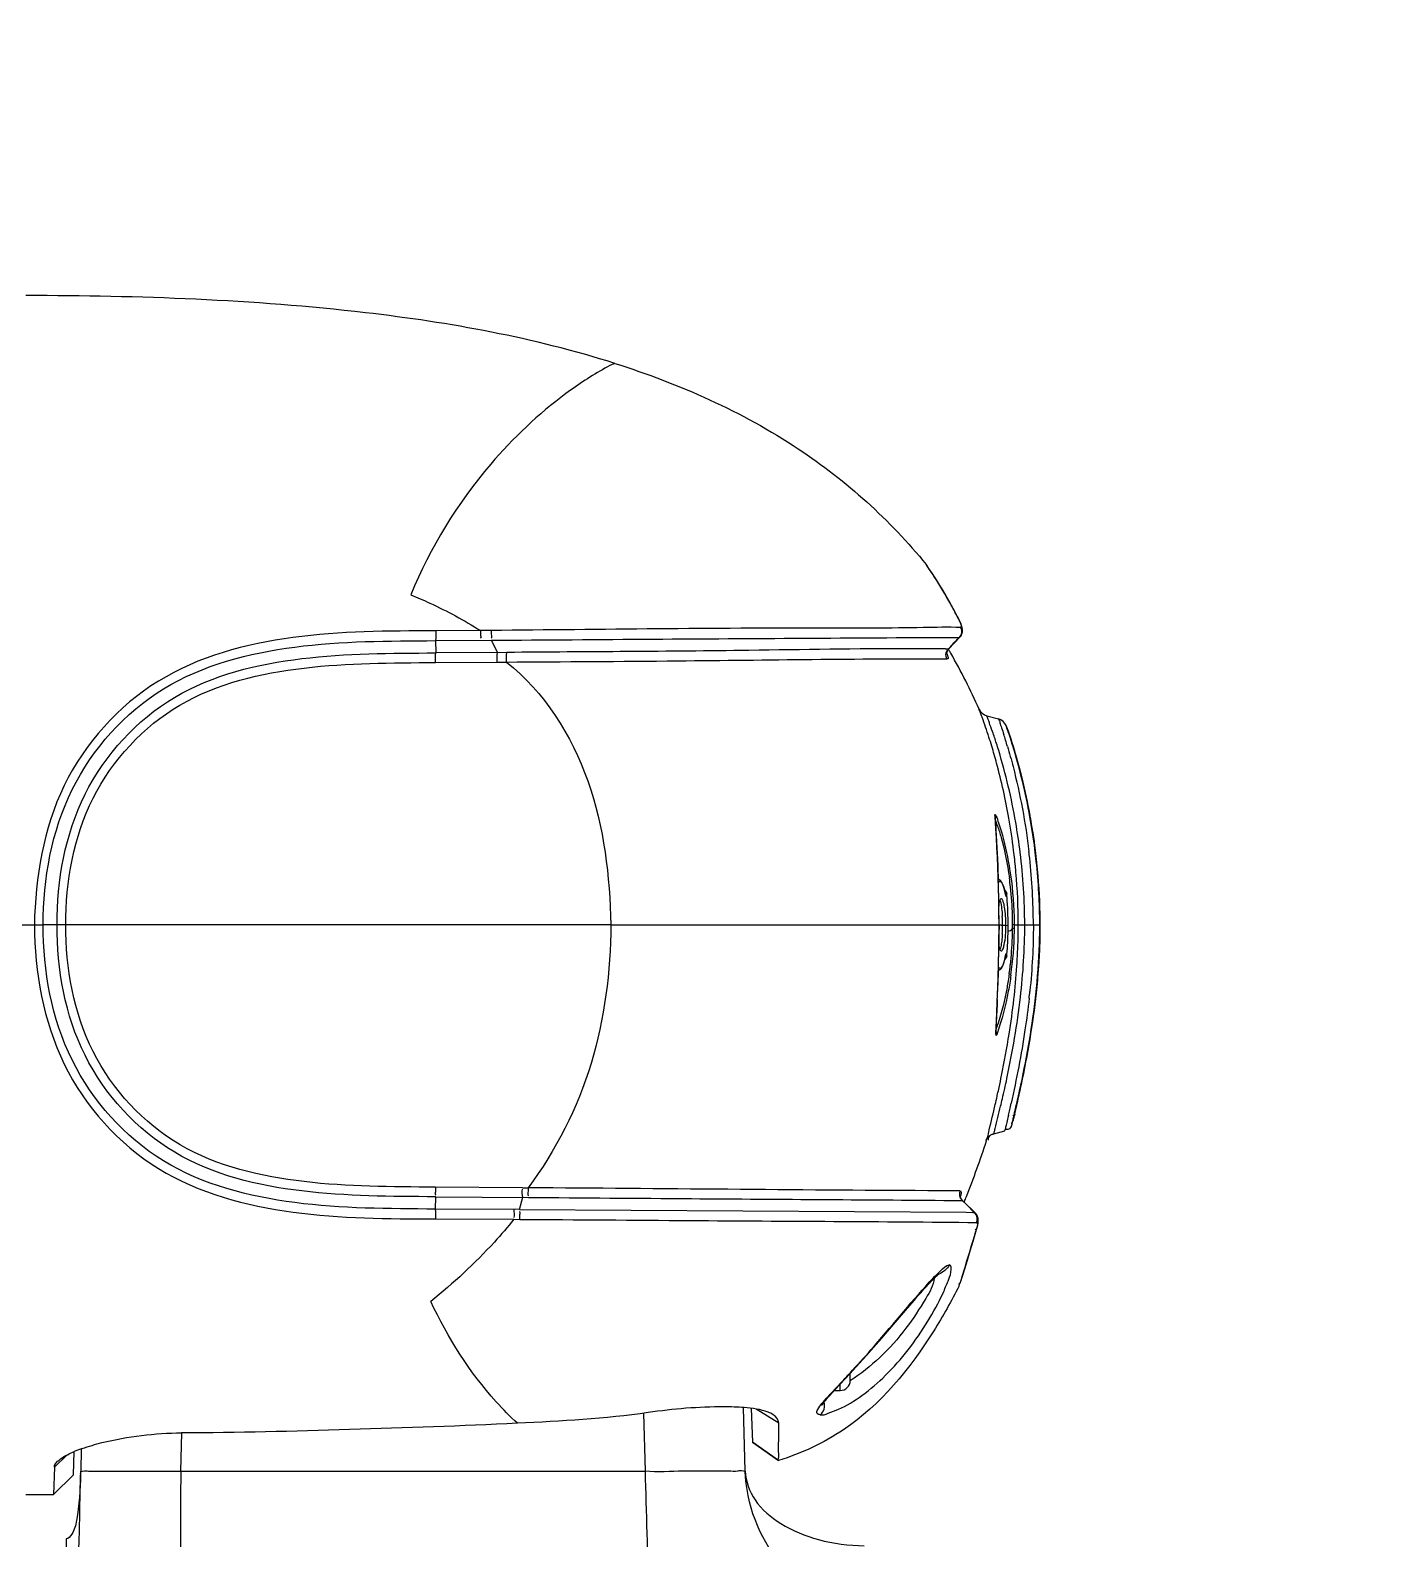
# Model space of a CAD drawing. Header units: millimetres. Extents: x 0 to 1173, y -4 to 841.
# Drawn here: x 506.24 to 512.93, y 337.91 to 345.44 of the extents above; entities that cross this region are included whole.
import ezdxf

# ---------------------------------------------------------------- set-up
doc = ezdxf.new("R2010")
doc.units = ezdxf.units.MM
doc.header["$LTSCALE"] = 65.395
doc.layers.add('0_END_MODULE_W_CAM_SOLIFIED_BL2', color=7, linetype='CONTINUOUS')
doc.layers.add('ALL_DRFT_GEOM', color=7, linetype='CONTINUOUS')

# ---------------------------------------------------------------- blocks, each defined once
blk = doc.blocks.new('0_END_MODULE_W_CAM_SOLIFIED_BL2', base_point=(670.806, 355.8574))
at = {"layer": '0_END_MODULE_W_CAM_SOLIFIED_BL2', "color": 7, "linetype": 'Continuous'}
for p, q in [((510.7106, 342.7722), (510.7099, 342.7732)), ((510.7141, 342.7673), (510.7106, 342.7722)), ((510.7158, 342.765), (510.7121, 342.7703)), ((510.7299, 342.7446), (510.7132, 342.7688)), ((510.7406, 342.7285), (510.7286, 342.7464)), ((510.7381, 342.7319), (510.7364, 342.7345)), ((510.7539, 342.7081), (510.7393, 342.7305)), ((510.7694, 342.6836), (510.7525, 342.7103)), ((510.7872, 342.6546), (510.768, 342.6859)), ((510.807, 342.6211), (510.7858, 342.657)), ((510.8287, 342.5829), (510.8057, 342.6234)), ((510.852, 342.54), (510.8275, 342.5851)), ((510.8698, 342.5059), (510.851, 342.5418)), ((508.4872, 342.4441), (508.2643, 342.4426)), ((508.5411, 342.4445), (508.4873, 342.4441)), ((510.8891, 342.4578), (510.8866, 342.4671)), ((508.2635, 342.3942), (508.5401, 342.3961)), ((508.2635, 342.3942), (508.264, 342.3329)), ((508.5401, 342.3961), (508.5716, 342.335)), ((510.8194, 342.3496), (510.8218, 342.3524)), ((510.8205, 342.3527), (510.8324, 342.3655)), ((510.8217, 342.3523), (510.8787, 342.4129)), ((510.8391, 342.4103), (510.874, 342.4105)), ((510.8776, 342.414), (510.874, 342.4104)), ((508.263, 342.2849), (508.5703, 342.287)), ((508.6184, 342.3354), (508.264, 342.3329)), ((508.5703, 342.287), (508.6171, 342.2873)), ((511.0116, 342.0195), (511.0705, 342.0037)), ((511.1143, 341.9523), (511.1079, 341.9706)), ((511.1216, 341.9356), (511.1211, 341.9372)), ((511.0531, 341.5175), (511.0534, 341.5161)), ((511.0534, 341.5161), (511.0533, 341.5201)), ((511.2552, 341.3445), (511.2549, 341.347)), ((511.0688, 341.2167), (511.0692, 341.2031)), ((511.0724, 341.2023), (511.0689, 341.203)), ((511.0707, 341.1594), (511.0691, 341.2121)), ((511.0719, 341.1057), (511.0707, 341.1594)), ((511.0941, 341.1729), (511.0906, 341.1814)), ((511.0976, 341.1623), (511.0941, 341.1729)), ((511.1009, 341.1501), (511.0976, 341.1623)), ((511.1039, 341.1367), (511.1009, 341.1501)), ((511.0727, 341.0517), (511.0719, 341.1057)), ((511.072, 341.0819), (511.0722, 341.0696)), ((511.0737, 341.0894), (511.0722, 341.083)), ((511.0854, 341.1065), (511.0838, 341.1067)), ((511.1055, 341.1288), (511.1056, 341.1276)), ((511.0731, 340.9973), (511.0727, 341.0517)), ((511.0732, 340.9767), (511.0731, 340.9973)), ((506.1909, 340.9767), (506.307, 340.9767)), ((509.1373, 340.9767), (506.3071, 340.9767)), ((509.1373, 340.9768), (511.0729, 340.9768)), ((511.0729, 340.9768), (511.0726, 340.9287)), ((511.0729, 340.9768), (511.0732, 340.9767)), ((511.0731, 340.9533), (511.0732, 340.9767)), ((511.0838, 340.9756), (511.0862, 340.9757)), ((511.0903, 340.9758), (511.094, 340.9759)), ((511.094, 340.9759), (511.1073, 340.9757)), ((511.1073, 340.9757), (511.1184, 340.9742)), ((511.1498, 340.959), (511.1407, 340.9593)), ((511.1499, 340.9767), (511.1408, 340.9767)), ((511.1499, 340.9767), (511.1671, 340.9767)), ((511.1671, 340.9767), (511.169, 340.9767)), ((511.169, 340.9767), (511.2784, 340.9767)), ((511.0709, 340.7913), (511.072, 340.8448)), ((511.0829, 340.847), (511.084, 340.8468)), ((511.0904, 340.8519), (511.0929, 340.857)), ((511.0695, 340.7387), (511.0709, 340.7913)), ((511.1025, 340.8099), (511.099, 340.7961)), ((511.1032, 340.8048), (511.1015, 340.8025)), ((511.1017, 340.8055), (511.1047, 340.8191)), ((511.1066, 340.8294), (511.1058, 340.8259)), ((511.1058, 340.8259), (511.1058, 340.8247)), ((511.2269, 340.6471), (511.2266, 340.6438)), ((511.2548, 340.595), (511.2612, 340.6527)), ((511.2612, 340.6527), (511.2643, 340.6839)), ((511.0595, 340.4958), (511.0638, 340.5877)), ((511.2449, 340.5189), (511.2482, 340.543)), ((511.2482, 340.543), (511.2515, 340.5683)), ((511.2515, 340.5683), (511.2548, 340.595)), ((511.0566, 340.4376), (511.0595, 340.4958)), ((511.2352, 340.4532), (511.2384, 340.474)), ((511.2384, 340.474), (511.2417, 340.4959)), ((511.2417, 340.4959), (511.2449, 340.5189)), ((511.0562, 340.4361), (511.0565, 340.4376)), ((511.0566, 340.4322), (511.0566, 340.4376)), ((511.223, 340.3789), (511.2275, 340.4052)), ((511.2275, 340.4052), (511.2321, 340.4333)), ((511.2321, 340.4333), (511.2352, 340.4532)), ((511.2106, 340.31), (511.2146, 340.3315)), ((511.2146, 340.3315), (511.2187, 340.3544)), ((511.2187, 340.3544), (511.223, 340.3789)), ((511.1952, 340.2316), (511.2007, 340.2592)), ((511.2007, 340.2592), (511.2055, 340.2835)), ((511.2055, 340.2835), (511.2106, 340.31)), ((511.0712, 340.1564), (511.0731, 340.1653)), ((511.1786, 340.1532), (511.1844, 340.1803)), ((511.1844, 340.1803), (511.19, 340.2068)), ((511.19, 340.2068), (511.1952, 340.2316)), ((511.0636, 340.1219), (511.0644, 340.1256)), ((511.152, 340.0364), (511.165, 340.0925)), ((511.165, 340.0925), (511.1721, 340.1238)), ((511.1721, 340.1238), (511.1786, 340.1532)), ((511.1196, 340.0271), (511.1186, 340.0227)), ((511.1434, 340.027), (511.1411, 340.0252)), ((511.1475, 340.0162), (511.1442, 340.0053)), ((511.145, 340.0162), (511.1495, 340.0349)), ((511.1511, 340.0326), (511.1586, 340.0649)), ((511.0472, 339.9341), (511.1015, 339.9487)), ((511.1442, 340.0053), (511.1431, 340.0016)), ((508.6962, 339.6656), (508.263, 339.6686)), ((508.6962, 339.6656), (508.7247, 339.6654)), ((508.2635, 339.5592), (508.264, 339.6207)), ((508.6824, 339.5563), (508.2635, 339.5592)), ((508.264, 339.6207), (508.7262, 339.6176)), ((508.6824, 339.5563), (508.6977, 339.6178)), ((510.8805, 339.6245), (510.8805, 339.625)), ((510.8807, 339.6019), (510.8897, 339.6018)), ((510.8897, 339.6018), (510.9099, 339.5817)), ((510.9549, 339.5388), (510.8909, 339.602)), ((510.9003, 339.5968), (510.8991, 339.5939)), ((510.9099, 339.5817), (510.9505, 339.5411)), ((508.2644, 339.5109), (508.6542, 339.5081)), ((508.6543, 339.5082), (508.6837, 339.508)), ((510.9092, 339.5414), (508.6824, 339.5562)), ((510.9416, 339.5412), (510.9092, 339.5414)), ((510.9505, 339.5411), (510.9416, 339.5412)), ((510.9571, 339.5365), (510.955, 339.5387)), ((510.9688, 339.4934), (510.9691, 339.4979)), ((510.9439, 339.3999), (510.9639, 339.4684)), ((510.9639, 339.4684), (510.9655, 339.4748)), ((510.915, 339.3042), (510.929, 339.3502)), ((510.929, 339.3502), (510.9439, 339.3999)), ((510.8918, 339.2297), (510.9017, 339.2614)), ((510.9017, 339.2614), (510.915, 339.3042)), ((510.874, 339.1862), (510.8707, 339.1842)), ((510.8793, 339.19), (510.8795, 339.1905)), ((510.8795, 339.1905), (510.8918, 339.2297)), ((510.3776, 338.7901), (510.4139, 338.8307)), ((510.2562, 338.6589), (510.3309, 338.739)), ((510.3309, 338.739), (510.3445, 338.7538)), ((510.3309, 338.7043), (510.3309, 338.739)), ((510.3445, 338.7538), (510.3776, 338.7901)), ((510.2355, 338.6407), (510.2889, 338.6973)), ((510.24, 338.6414), (510.2562, 338.6589)), ((510.2809, 338.6543), (510.2809, 338.6853)), ((510.2519, 338.6543), (510.2809, 338.6543)), ((509.3004, 338.541), (509.308, 338.252)), ((509.8078, 338.252), (509.7995, 338.569)), ((509.8376, 338.5651), (509.8435, 338.3965)), ((509.9744, 338.491), (509.8619, 338.5615)), ((506.9938, 338.252), (506.9988, 338.4433)), ((506.4969, 338.3634), (506.494, 338.252)), ((509.8435, 338.3965), (509.9735, 338.3047)), ((509.9735, 338.3047), (509.8435, 338.3965)), ((506.3625, 338.2725), (506.4269, 338.3336)), ((506.4576, 338.233), (506.4617, 338.3498)), ((506.3625, 338.2726), (506.3578, 338.1365)), ((506.3579, 338.1365), (506.4576, 338.233)), ((506.4939, 338.2493), (506.494, 338.252)), ((506.9938, 338.252), (509.308, 338.252)), ((506.2209, 338.1364), (506.3578, 338.1365)), ((506.4209, 337.9151), (506.4209, 329.2434))]:
    blk.add_line(p, q, dxfattribs=at)
for points in [[(510.8817, 342.4806), (510.8802, 342.4843), (510.8784, 342.4882), (510.8765, 342.4923), (510.8745, 342.4966), (510.8722, 342.5012), (510.8698, 342.5059)], [(510.8789, 342.4131), (510.8801, 342.4145), (510.8833, 342.4188), (510.8859, 342.4233), (510.8879, 342.4279)], [(510.8866, 342.4671), (510.8856, 342.4703), (510.8844, 342.4736), (510.8831, 342.477), (510.8817, 342.4806)], [(510.8879, 342.4279), (510.8892, 342.4324), (510.89, 342.4367), (510.8905, 342.4407), (510.8906, 342.4445), (510.8905, 342.448), (510.8902, 342.4514), (510.8897, 342.4546), (510.8891, 342.4578)], [(510.8116, 342.3299), (510.8124, 342.3275), (510.8127, 342.3263), (510.8127, 342.3264), (510.8125, 342.3284), (510.8126, 342.3325), (510.8136, 342.3378), (510.8158, 342.3437), (510.8194, 342.3496)], [(511.1457, 341.8613), (511.1386, 341.884), (511.1326, 341.9026), (511.1279, 341.9171), (511.1223, 341.9338)], [(511.2651, 341.2547), (511.2587, 341.3153), (511.2514, 341.3747), (511.243, 341.4327), (511.2339, 341.4887), (511.2242, 341.5426), (511.214, 341.594), (511.2035, 341.6426), (511.1929, 341.6881), (511.1825, 341.7303), (511.1723, 341.7688), (511.1627, 341.8036), (511.1537, 341.8345), (511.1457, 341.8613)], [(511.0691, 341.2121), (511.0673, 341.2638), (511.0651, 341.3142), (511.0627, 341.3632), (511.0602, 341.4103), (511.0574, 341.4554), (511.0534, 341.5161)], [(511.2784, 340.9767), (511.2783, 341.0049), (511.2769, 341.0679), (511.2742, 341.1308), (511.2703, 341.1931), (511.2651, 341.2547)], [(511.0906, 341.1814), (511.0873, 341.188), (511.084, 341.1932), (511.0805, 341.1972), (511.0766, 341.2003), (511.0724, 341.2023)], [(511.1011, 341.151), (511.1029, 341.1487), (511.1045, 341.1465), (511.106, 341.1443), (511.1074, 341.142), (511.1086, 341.1398), (511.1096, 341.1375), (511.1105, 341.1352), (511.111, 341.1329), (511.1114, 341.1306)], [(511.1068, 341.1228), (511.1069, 341.1227), (511.1071, 341.1223), (511.1071, 341.1223), (511.107, 341.1226), (511.1068, 341.1231), (511.1066, 341.1239), (511.1063, 341.1249), (511.106, 341.1262), (511.1057, 341.1275), (511.1039, 341.1367)], [(511.072, 340.8448), (511.0728, 340.8989), (511.0731, 340.9533)], [(511.2643, 340.6839), (511.2658, 340.7002), (511.2672, 340.7169), (511.2686, 340.734), (511.27, 340.7517), (511.2713, 340.7698), (511.2725, 340.7885), (511.2736, 340.8077), (511.2747, 340.8275), (511.2756, 340.8478), (511.2764, 340.8688), (511.2772, 340.8904), (511.2777, 340.9126), (511.2781, 340.9355), (511.2784, 340.9592), (511.2784, 340.9767)], [(511.0814, 340.7567), (511.0849, 340.7609), (511.0882, 340.7662)], [(511.0882, 340.7662), (511.0915, 340.773), (511.0949, 340.7819)], [(511.0949, 340.7819), (511.0984, 340.7929), (511.1017, 340.8055)], [(511.1116, 340.8229), (511.1113, 340.8206), (511.1107, 340.8183), (511.1099, 340.816), (511.1089, 340.8137), (511.1077, 340.8115), (511.1064, 340.8093), (511.1048, 340.8071), (511.1032, 340.8048)], [(511.1047, 340.8191), (511.1061, 340.8262), (511.1064, 340.8276), (511.1067, 340.8288), (511.1069, 340.8298), (511.1071, 340.8305), (511.1073, 340.831), (511.1074, 340.8312)], [(511.0638, 340.5877), (511.0659, 340.6366), (511.0678, 340.687), (511.0695, 340.7387)], [(511.0694, 340.7505), (511.0733, 340.7514), (511.0775, 340.7535), (511.0814, 340.7567)], [(510.891, 339.6019), (510.8895, 339.6035), (510.8858, 339.6084), (510.8831, 339.6136), (510.8814, 339.6184), (510.8807, 339.6223), (510.8805, 339.6245)], [(510.9636, 339.5268), (510.9607, 339.5318), (510.9571, 339.5365)], [(510.9684, 339.5117), (510.9674, 339.5166), (510.9658, 339.5217), (510.9636, 339.5268)], [(510.9653, 339.4739), (510.9665, 339.4791), (510.9675, 339.484), (510.9682, 339.4888), (510.9688, 339.4934)], [(510.9655, 339.4748), (510.9667, 339.4799), (510.9676, 339.4848), (510.9683, 339.4894), (510.9688, 339.494), (510.9691, 339.4984), (510.9692, 339.5029), (510.9689, 339.5075), (510.9683, 339.5122)], [(510.9691, 339.4979), (510.9692, 339.5024), (510.969, 339.507), (510.9684, 339.5117)], [(510.9616, 339.4601), (510.9626, 339.4637), (510.9642, 339.4694)], [(510.6062, 339.0535), (510.6491, 339.1035), (510.667, 339.1241), (510.683, 339.1423), (510.6971, 339.1582), (510.7097, 339.1722), (510.721, 339.1844), (510.731, 339.195), (510.7397, 339.2041), (510.7474, 339.2119), (510.754, 339.2183), (510.7598, 339.2239), (510.765, 339.2286), (510.7693, 339.2324), (510.7726, 339.2351), (510.7739, 339.2362)], [(510.4139, 338.8307), (510.4353, 338.8549), (510.4605, 338.8836), (510.4882, 338.9155), (510.5169, 338.9489), (510.6062, 339.0535)], [(510.1889, 338.5791), (510.189, 338.5794), (510.1899, 338.5809), (510.1914, 338.5835), (510.1937, 338.5869), (510.1965, 338.5908), (510.2001, 338.5955), (510.2042, 338.6006), (510.2088, 338.6063), (510.214, 338.6124), (510.2198, 338.6189), (510.226, 338.626), (510.2328, 338.6334), (510.24, 338.6414)]]:
    blk.add_lwpolyline(points, dxfattribs=at)
for centre, radius, start, end in [((509.3119, 341.7884), 1.7101, 33.59086, 34.9211), ((509.1019, 341.6489), 1.9621, 32.77931, 33.5001), ((510.83, 342.4902), 0.0426, 27.89951, 35.54719), ((510.8109, 346.5668), 4.2141, 269.94236, 270.1308), ((510.8488, 342.3213), 0.0422, 132.03207, 140.22575), ((508.4524, 340.9542), 2.7496, 30.24737, 30.54451), ((492.3061, 359.5789), 25.2888, 317.10385, 317.24259), ((508.4483, 340.9519), 2.7543, 30.05408, 30.2474), ((508.3922, 340.9205), 2.8185, 23.67037, 30.03401), ((508.4714, 340.9106), 2.8416, 21.18009, 21.90233), ((508.432, 341.0776), 2.7965, 17.06524, 17.66654), ((508.2861, 341.0328), 2.9491, 16.41581, 17.06525), ((508.8595, 341.1744), 2.3852, 18.67055, 19.03427), ((508.6311, 341.0975), 2.6262, 17.7195, 18.6654), ((508.5129, 341.0594), 2.7504, 17.14357, 17.72534), ((508.1175, 340.9852), 3.0497, 15.16011, 16.82995), ((508.3975, 341.0309), 2.7951, 16.94824, 17.72409), ((508.0537, 340.9717), 3.1147, 9.93947, 15.09306), ((508.1613, 340.9607), 3.1176, 7.11701, 13.75828), ((510.806, 341.4616), 0.2576, 12.45775, 12.84943), ((509.9136, 341.0996), 1.2208, 18.37974, 20.04634), ((509.9815, 341.1116), 1.1418, 18.36411, 19.99505), ((508.003, 340.9611), 3.1665, 7.01902, 9.97051), ((508.0333, 340.9654), 3.1359, 5.3632, 7.00839), ((508.2182, 340.9708), 2.9829, 0.11488, 7.05862), ((508.0322, 340.9635), 3.2122, 6.18188, 6.77907), ((508.1173, 340.9709), 3.1269, 0.10732, 6.21544), ((508.1509, 340.9618), 3.1255, 6.09017, 7.21857), ((508.201, 340.9659), 3.0775, 6.48386, 7.06638), ((508.2567, 340.9715), 3.0193, 0.09917, 6.11985), ((508.1915, 340.9648), 3.0871, 5.93005, 6.48406), ((508.0394, 340.9659), 3.1298, 5.01939, 5.36354), ((508.1137, 340.9713), 3.0553, 0.10121, 5.04083), ((508.2516, 340.9702), 3.0267, 1.14996, 5.94552), ((504.0016, 340.9771), 7.0713, 1.53578, 1.83133), ((504.3856, 340.9872), 6.6871, 1.11408, 1.53697), ((509.431, 340.9769), 1.7096, 6.32557, 7.90207), ((509.3919, 340.9725), 1.749, 1.67727, 6.3295), ((504.078, 340.982), 6.9948, 0.8185, 1.1079), ((502.0308, 340.955), 9.0421, 0.42951, 0.7262), ((511.0062, 341.1319), 0.1052, 357.29674, 359.29594), ((509.3764, 340.9745), 1.742, 4.57179, 5.14045), ((509.3666, 340.9738), 1.7518, 0.01107, 4.56834), ((499.3064, 340.9345), 11.7666, 0.20584, 0.43011), ((510.2677, 340.9771), 0.8226, 359.91084, 2.99311), ((509.4342, 340.9737), 1.7066, 0.1006, 1.67871), ((510.1425, 340.9877), 1.0075, 0.34068, 1.69793), ((510.3893, 340.9894), 0.7607, 359.04236, 0.32237), ((508.3729, 340.9734), 2.9054, 0.06591, 1.13533), ((505.5232, 340.9409), 5.5494, 359.21353, 359.87391), ((511.2039, 337.1297), 3.8477, 91.78814, 91.95964), ((510.2585, 340.9754), 0.8317, 357.1065, 359.04561), ((510.2398, 340.976), 0.8505, 359.0258, 359.99068), ((509.3529, 340.9772), 1.7655, 355.23977, 359.03683), ((509.3723, 340.9768), 1.7461, 359.04092, 359.91361), ((509.3693, 340.9792), 1.7716, 353.45218, 357.88225), ((509.349, 340.9768), 1.8008, 351.99472, 359.0408), ((509.4325, 340.9767), 1.7083, 357.88813, 359.41633), ((509.444, 340.9763), 1.6968, 359.42694, 0.01428), ((509.4, 340.9761), 1.7499, 359.03765, 359.4405), ((509.4039, 340.9762), 1.746, 359.4344, 0.01482), ((508.2029, 340.9769), 2.9661, 358.69173, 359.99568), ((508.0696, 340.9863), 3.2088, 354.30987, 358.74204), ((508.3442, 340.9768), 2.9318, 358.73203, 359.99797), ((508.3694, 340.977), 2.9089, 358.79628, 359.99578), ((504.9414, 340.9553), 6.1314, 358.79648, 359.15307), ((508.0008, 340.982), 3.1682, 356.18642, 358.68422), ((508.0484, 340.9866), 3.2277, 354.17041, 358.67514), ((500.3221, 341.054), 10.7517, 358.38299, 358.61203), ((501.6674, 341.0237), 9.4061, 358.59783, 358.79896), ((510.9994, 340.8304), 0.1058, 344.75029, 346.86413), ((510.7012, 340.9017), 0.4117, 347.10882, 349.38014), ((509.351, 340.9773), 1.7674, 354.98878, 355.24298), ((509.3799, 340.9777), 1.7608, 351.98462, 353.46268), ((507.6724, 341.005), 3.4975, 353.44195, 356.16725), ((501.8247, 341.0148), 9.2487, 357.838, 358.2469), ((502.2971, 340.9989), 8.7759, 358.25593, 358.37845), ((499.3843, 341.1066), 11.6908, 357.5369, 357.83938), ((507.4811, 341.0254), 3.7649, 353.67688, 354.18283), ((507.6211, 341.0267), 3.6569, 353.26449, 354.22535), ((507.6345, 341.0267), 3.6458, 353.40051, 353.91315), ((507.7166, 341.0179), 3.5633, 353.91334, 354.36694), ((507.1322, 341.0672), 4.0412, 350.95819, 353.44124), ((509.9336, 340.8431), 1.1903, 340.7559, 342.29474), ((511.2967, 340.391), 0.2415, 169.1232, 169.66729), ((504.4881, 341.5866), 6.7367, 347.08741, 347.44204), ((505.111, 341.4477), 6.0984, 347.47915, 347.77566), ((504.8421, 341.5534), 6.4122, 346.64512, 346.98456), ((503.993, 341.6734), 7.3143, 347.21768, 347.47342), ((503.6431, 341.7826), 7.604, 346.08473, 347.07069), ((504.1303, 341.6422), 7.1735, 346.98785, 347.2173), ((512.7295, 339.6646), 1.6208, 166.87575, 167.2392), ((502.6443, 342.0458), 8.7397, 346.6979, 346.85045), ((506.5884, 341.3886), 4.7612, 342.83389, 343.06384), ((506.2381, 341.4691), 5.0241, 338.42559, 341.79854), ((510.6653, 339.6751), 0.2223, 346.01694, 346.58595), ((506.3985, 341.406), 4.8517, 338.10593, 338.42237), ((510.9224, 339.5076), 0.0437, 43.65486, 49.99792), ((501.1182, 342.3121), 10.2473, 342.57852, 343.77772), ((510.6801, 339.5373), 0.291, 342.41218, 343.91106), ((501.481, 342.201), 9.868, 342.43075, 342.56314), ((503.2727, 345.234), 9.5893, 317.0262, 317.38703), ((510.2809, 338.7043), 0.05, 270, 359.9981), ((511.5306, 337.4219), 1.7784, 136.73872, 137.43368), ((506.7462, 337.6685), 0.7383, 109.3742, 112.40222), ((503.791, 338.3227), 2.704, 358.21844, 358.50045)]:
    blk.add_arc(centre, radius, start, end, dxfattribs=at)
for points, knots in [([(509.1572, 343.7769), (508.754, 343.9051), (507.7744, 344.0809), (506.7857, 344.1141), (506.2209, 344.115)], [0, 0, 0, 0, 0.428263, 1, 1, 1, 1]), ([(509.1572, 343.7769), (509.1401, 343.7704), (509.0557, 343.7246), (508.832, 343.578), (508.464, 343.2283), (508.2366, 342.8583), (508.1394, 342.6231)], [0, 0, 0, 0, 0.035014, 0.183403, 0.512179, 1, 1, 1, 1]), ([(509.1572, 343.7769), (509.4778, 343.675), (510.0571, 343.4203), (510.5293, 342.996), (510.7099, 342.7732)], [0, 0, 0, 0, 0.539881, 1, 1, 1, 1]), ([(510.8646, 342.5149), (510.8541, 342.5353), (510.8186, 342.6019), (510.7801, 342.667), (510.7516, 342.7112)], [0, 0, 0, 0, 0.303507, 1, 1, 1, 1]), ([(508.1394, 342.6231), (508.1714, 342.6096), (508.2909, 342.5573), (508.4068, 342.4962), (508.4872, 342.4441)], [0, 0, 0, 0, 0.265957, 1, 1, 1, 1]), ([(510.8646, 342.5149), (510.8664, 342.5115), (510.8697, 342.5052), (510.8729, 342.4988), (510.8743, 342.4958)], [0, 0, 0, 0, 0.533591, 1, 1, 1, 1]), ([(510.8743, 342.4958), (510.8762, 342.4916), (510.8802, 342.4811), (510.8864, 342.4681), (510.8832, 342.4616)], [0, 0, 0, 0, 0.391065, 1, 1, 1, 1]), ([(508.2643, 342.4426), (508.0266, 342.4429), (507.5547, 342.4402), (506.8487, 342.2546), (506.3462, 341.696), (506.2675, 341.2135), (506.263, 340.9767)], [0, 0, 0, 0, 0.252039, 0.501257, 0.748976, 1, 1, 1, 1]), ([(508.4872, 342.4441), (508.4875, 342.4361), (508.4852, 342.4262), (508.4906, 342.4071), (508.486, 342.4059)], [0, 0, 0, 0, 0.62886, 1, 1, 1, 1]), ([(508.5411, 342.4445), (508.5415, 342.4364), (508.5394, 342.4265), (508.5446, 342.4074), (508.54, 342.4062)], [0, 0, 0, 0, 0.628062, 1, 1, 1, 1]), ([(510.8816, 342.4598), (510.8193, 342.462), (510.5918, 342.4557), (509.8117, 342.4585), (509.0938, 342.4503), (508.5411, 342.4445)], [0, 0, 0, 0, 0.079843, 0.291577, 1, 1, 1, 1]), ([(510.8832, 342.4616), (510.883, 342.4613), (510.8826, 342.4606), (510.8819, 342.46), (510.8816, 342.4598)], [0, 0, 0, 0, 0.516115, 1, 1, 1, 1]), ([(506.307, 340.9767), (506.307, 341.2066), (506.3895, 341.6742), (506.8761, 342.2153), (507.5669, 342.3929), (508.0291, 342.3926), (508.2635, 342.3942)], [0, 0, 0, 0, 0.250076, 0.495776, 0.744913, 1, 1, 1, 1]), ([(508.5401, 342.3961), (508.8098, 342.398), (509.5762, 342.4033), (510.3425, 342.4082), (510.8391, 342.4103)], [0, 0, 0, 0, 0.352028, 1, 1, 1, 1]), ([(510.8066, 342.3527), (510.7483, 342.3527), (510.4213, 342.3556), (509.692, 342.3407), (509.0209, 342.3387), (508.6184, 342.3354)], [0, 0, 0, 0, 0.08002, 0.448193, 1, 1, 1, 1]), ([(510.8218, 342.3524), (510.8217, 342.3523), (510.8211, 342.3523), (510.8207, 342.3525), (510.8205, 342.3527)], [0, 0, 0, 0, 0.370795, 1, 1, 1, 1]), ([(510.874, 342.4104), (510.875, 342.4106), (510.8767, 342.4113), (510.8782, 342.4124), (510.8789, 342.4131)], [0, 0, 0, 0, 0.504848, 1, 1, 1, 1]), ([(506.3757, 340.9767), (506.3758, 341.1987), (506.4549, 341.6519), (506.9319, 342.1719), (507.5988, 342.3311), (508.041, 342.3315), (508.264, 342.3329)], [0, 0, 0, 0, 0.250806, 0.498484, 0.748086, 1, 1, 1, 1]), ([(506.4197, 340.9768), (506.4197, 341.1921), (506.4957, 341.6314), (506.9618, 342.1332), (507.6123, 342.2831), (508.0443, 342.2833), (508.263, 342.2849)], [0, 0, 0, 0, 0.250085, 0.496054, 0.745923, 1, 1, 1, 1]), ([(508.6171, 342.2874), (508.9018, 342.2893), (509.6336, 342.2932), (510.3654, 342.3049), (510.8125, 342.3034)], [0, 0, 0, 0, 0.389059, 1, 1, 1, 1]), ([(508.6171, 342.2873), (508.8052, 342.1391), (509.0789, 341.7043), (509.1311, 341.2189), (509.1373, 340.9768)], [0, 0, 0, 0, 0.497194, 1, 1, 1, 1]), ([(510.8185, 342.3058), (510.8183, 342.3047), (510.8166, 342.3021), (510.8138, 342.3029), (510.8125, 342.3033)], [0, 0, 0, 0, 0.457219, 1, 1, 1, 1]), ([(510.8127, 342.3293), (510.8147, 342.3244), (510.8174, 342.3169), (510.8191, 342.3086), (510.8185, 342.3058)], [0, 0, 0, 0, 0.654833, 1, 1, 1, 1]), ([(510.9888, 342.0118), (510.9866, 342.0177), (510.9841, 342.0254), (510.9703, 342.0594), (510.9737, 342.0521)], [0, 0, 0, 0, 0.438041, 1, 1, 1, 1]), ([(511.0365, 341.8682), (511.032, 341.8832), (511.017, 341.9314), (511.0007, 341.9792), (510.9888, 342.0118)], [0, 0, 0, 0, 0.310862, 1, 1, 1, 1]), ([(511.0599, 341.8818), (511.0536, 341.9017), (511.0437, 341.9338), (511.0238, 341.9832), (511.0223, 341.9978), (511.0092, 342.0216), (511.0116, 342.0195)], [0, 0, 0, 0, 0.427778, 0.742229, 0.93505, 1, 1, 1, 1]), ([(511.0705, 342.0037), (511.0688, 342.0042), (511.0766, 341.9926), (511.0765, 341.9828), (511.0877, 341.9559), (511.093, 341.9375), (511.0966, 341.9263)], [0, 0, 0, 0, 0.063877, 0.254336, 0.568177, 1, 1, 1, 1]), ([(511.1894, 341.7022), (511.1818, 341.7332), (511.1612, 341.8116), (511.1375, 341.8892), (511.1216, 341.9356)], [0, 0, 0, 0, 0.394232, 1, 1, 1, 1]), ([(511.1785, 341.3373), (511.1723, 341.3875), (511.1468, 341.559), (511.107, 341.7283), (511.0712, 341.8457)], [0, 0, 0, 0, 0.292005, 1, 1, 1, 1]), ([(511.115, 341.8662), (511.1247, 341.8331), (511.1723, 341.6613), (511.205, 341.4853), (511.222, 341.3427)], [0, 0, 0, 0, 0.194022, 1, 1, 1, 1]), ([(511.2516, 341.3545), (511.2448, 341.4083), (511.2182, 341.5822), (511.177, 341.7538), (511.1411, 341.8702)], [0, 0, 0, 0, 0.308016, 1, 1, 1, 1]), ([(511.0605, 341.5181), (511.0606, 341.5162), (511.058, 341.512), (511.054, 341.5101), (511.0517, 341.5095)], [0, 0, 0, 0, 0.451637, 1, 1, 1, 1]), ([(511.0531, 341.5175), (511.0528, 341.5214), (511.0516, 341.5362), (511.0563, 341.5224), (511.0571, 341.5189)], [0, 0, 0, 0, 0.512902, 1, 1, 1, 1]), ([(511.0531, 341.5175), (511.0546, 341.495), (511.0612, 341.3948), (511.0661, 341.2945), (511.0688, 341.2167)], [0, 0, 0, 0, 0.225286, 1, 1, 1, 1]), ([(511.0652, 341.4713), (511.0717, 341.4517), (511.0974, 341.3668), (511.115, 341.2794), (511.1243, 341.212)], [0, 0, 0, 0, 0.23276, 1, 1, 1, 1]), ([(511.1274, 341.2557), (511.1241, 341.2762), (511.11, 341.3535), (511.0904, 341.4298), (511.0722, 341.4846)], [0, 0, 0, 0, 0.265276, 1, 1, 1, 1]), ([(511.0698, 341.1889), (511.0714, 341.1911), (511.0756, 341.1956), (511.0813, 341.1929), (511.0831, 341.1912)], [0, 0, 0, 0, 0.529047, 1, 1, 1, 1]), ([(511.0831, 341.1912), (511.0838, 341.1906), (511.0852, 341.189), (511.0864, 341.1873), (511.087, 341.1864)], [0, 0, 0, 0, 0.462517, 1, 1, 1, 1]), ([(511.1011, 341.151), (511.1018, 341.1486), (511.1029, 341.144), (511.1037, 341.1393), (511.1039, 341.137)], [0, 0, 0, 0, 0.513421, 1, 1, 1, 1]), ([(511.0804, 341.1048), (511.0789, 341.1032), (511.0763, 341.098), (511.0746, 341.0927), (511.0737, 341.0894)], [0, 0, 0, 0, 0.402889, 1, 1, 1, 1]), ([(511.0776, 341.1002), (511.0785, 341.098), (511.0828, 341.0845), (511.0847, 341.0703), (511.086, 341.0586)], [0, 0, 0, 0, 0.169613, 1, 1, 1, 1]), ([(511.0838, 341.1067), (511.0832, 341.1067), (511.0819, 341.1062), (511.0809, 341.1054), (511.0804, 341.1048)], [0, 0, 0, 0, 0.453964, 1, 1, 1, 1]), ([(511.1073, 340.9757), (511.1073, 341.0056), (511.1054, 341.0471), (511.0958, 341.0883), (511.0901, 341.1047), (511.0854, 341.1065)], [0, 0, 0, 0, 0.668561, 0.889545, 1, 1, 1, 1]), ([(511.1056, 341.1276), (511.1063, 341.1241), (511.1092, 341.1107), (511.1111, 341.1236), (511.1113, 341.1269)], [0, 0, 0, 0, 0.525459, 1, 1, 1, 1]), ([(506.263, 340.9767), (506.2654, 340.7401), (506.3473, 340.2575), (506.8489, 339.6987), (507.5555, 339.514), (508.0269, 339.5102), (508.2644, 339.5108)], [0, 0, 0, 0, 0.250883, 0.499011, 0.748229, 1, 1, 1, 1]), ([(508.2635, 339.5592), (508.0293, 339.5609), (507.5674, 339.5609), (506.8761, 339.7375), (506.3891, 340.2791), (506.307, 340.747), (506.307, 340.9767)], [0, 0, 0, 0, 0.254816, 0.503975, 0.750038, 1, 1, 1, 1]), ([(508.264, 339.6207), (508.0412, 339.6223), (507.5993, 339.6227), (506.9324, 339.7819), (506.4546, 340.3014), (506.3757, 340.7549), (506.3757, 340.9767)], [0, 0, 0, 0, 0.251687, 0.501297, 0.749348, 1, 1, 1, 1]), ([(508.263, 339.6686), (508.0445, 339.6702), (507.6128, 339.6706), (506.9622, 339.8197), (506.4955, 340.3217), (506.4197, 340.7614), (506.4197, 340.9767)], [0, 0, 0, 0, 0.253764, 0.503582, 0.749918, 1, 1, 1, 1]), ([(509.1373, 340.9767), (509.1356, 340.7438), (509.078, 340.2756), (508.8637, 339.8505), (508.7247, 339.6654)], [0, 0, 0, 0, 0.501515, 1, 1, 1, 1]), ([(511.0929, 340.857), (511.0955, 340.8632), (511.1053, 340.9022), (511.1073, 340.9425), (511.1073, 340.9757)], [0, 0, 0, 0, 0.168585, 1, 1, 1, 1]), ([(511.0724, 340.8706), (511.073, 340.8675), (511.0753, 340.8596), (511.0778, 340.8491), (511.0829, 340.847)], [0, 0, 0, 0, 0.368281, 1, 1, 1, 1]), ([(511.0862, 340.8954), (511.0857, 340.8907), (511.0837, 340.8766), (511.0816, 340.8621), (511.0777, 340.8533)], [0, 0, 0, 0, 0.326855, 1, 1, 1, 1]), ([(511.084, 340.8468), (511.0851, 340.8467), (511.088, 340.848), (511.0895, 340.8504), (511.0904, 340.8519)], [0, 0, 0, 0, 0.399704, 1, 1, 1, 1]), ([(511.0836, 340.7624), (511.0818, 340.7607), (511.0761, 340.7579), (511.0718, 340.7625), (511.0702, 340.7647)], [0, 0, 0, 0, 0.470987, 1, 1, 1, 1]), ([(511.099, 340.7961), (511.0979, 340.7921), (511.0941, 340.7805), (511.0896, 340.7681), (511.0836, 340.7624)], [0, 0, 0, 0, 0.333794, 1, 1, 1, 1]), ([(511.1043, 340.8171), (511.1041, 340.8154), (511.1036, 340.8118), (511.1028, 340.8082), (511.1024, 340.8063)], [0, 0, 0, 0, 0.482041, 1, 1, 1, 1]), ([(511.1116, 340.8229), (511.1116, 340.8273), (511.1119, 340.8423), (511.1072, 340.8318), (511.1066, 340.8294)], [0, 0, 0, 0, 0.641034, 1, 1, 1, 1]), ([(511.1323, 340.7261), (511.1286, 340.6995), (511.1124, 340.6012), (511.0879, 340.5041), (511.0637, 340.4355)], [0, 0, 0, 0, 0.269693, 1, 1, 1, 1]), ([(511.1235, 340.7321), (511.1204, 340.7095), (511.1067, 340.6248), (511.0866, 340.5411), (511.0674, 340.4811)], [0, 0, 0, 0, 0.265966, 1, 1, 1, 1]), ([(511.0896, 340.1093), (511.0974, 340.1429), (511.1346, 340.3103), (511.1639, 340.4797), (511.1796, 340.6158)], [0, 0, 0, 0, 0.201388, 1, 1, 1, 1]), ([(511.0643, 340.6042), (511.0636, 340.5893), (511.0612, 340.5332), (511.0582, 340.4772), (511.0562, 340.4361)], [0, 0, 0, 0, 0.265922, 1, 1, 1, 1]), ([(511.2231, 340.6108), (511.2172, 340.558), (511.194, 340.3822), (511.1601, 340.2081), (511.1332, 340.0869)], [0, 0, 0, 0, 0.29975, 1, 1, 1, 1]), ([(511.1548, 340.0576), (511.1619, 340.0881), (511.2025, 340.2666), (511.235, 340.4472), (511.2528, 340.5978)], [0, 0, 0, 0, 0.17153, 1, 1, 1, 1]), ([(511.1586, 340.0649), (511.1652, 340.0932), (511.2057, 340.2725), (511.2384, 340.4539), (511.2562, 340.6077)], [0, 0, 0, 0, 0.158096, 1, 1, 1, 1]), ([(511.0637, 340.4355), (511.0637, 340.4374), (511.0612, 340.4415), (511.0572, 340.4434), (511.0549, 340.444)], [0, 0, 0, 0, 0.439419, 1, 1, 1, 1]), ([(511.0637, 340.4355), (511.0624, 340.4317), (511.0579, 340.4174), (511.0585, 340.431), (511.0591, 340.4343)], [0, 0, 0, 0, 0.549934, 1, 1, 1, 1]), ([(511.0731, 340.1653), (511.0774, 340.1852), (511.0959, 340.2738), (511.1122, 340.3628), (511.1232, 340.4321)], [0, 0, 0, 0, 0.225136, 1, 1, 1, 1]), ([(511.0491, 339.9428), (511.0506, 339.9488), (511.0614, 339.9919), (511.0721, 340.0351), (511.0809, 340.0723)], [0, 0, 0, 0, 0.139875, 1, 1, 1, 1]), ([(511.1186, 340.0227), (511.1161, 340.012), (511.1126, 339.9942), (511.1047, 339.969), (511.1056, 339.9588), (511.0999, 339.9487), (511.1015, 339.9487)], [0, 0, 0, 0, 0.434131, 0.747842, 0.937126, 1, 1, 1, 1]), ([(511.1375, 339.9834), (511.1347, 339.9832), (511.1454, 340.0015), (511.1431, 340.008), (511.145, 340.0162)], [0, 0, 0, 0, 0.249905, 1, 1, 1, 1]), ([(511.1475, 340.0162), (511.147, 340.016), (511.1487, 340.0201), (511.1484, 340.021), (511.1488, 340.0226)], [0, 0, 0, 0, 0.241958, 1, 1, 1, 1]), ([(511.0108, 339.8998), (511.0064, 339.8984), (511.0241, 339.9314), (511.0206, 339.9404), (511.024, 339.9539)], [0, 0, 0, 0, 0.248494, 1, 1, 1, 1]), ([(511.0472, 339.9341), (511.0465, 339.9341), (511.0491, 339.9389), (511.0486, 339.9406), (511.0491, 339.9428)], [0, 0, 0, 0, 0.247975, 1, 1, 1, 1]), ([(511.1375, 339.9834), (511.1341, 339.9725), (511.1258, 339.9534), (511.1085, 339.9553), (511.1045, 339.9568)], [0, 0, 0, 0, 0.728727, 1, 1, 1, 1]), ([(511.0254, 339.9242), (511.0225, 339.9218), (511.0172, 339.9151), (511.0179, 339.9064), (511.0191, 339.9024)], [0, 0, 0, 0, 0.467071, 1, 1, 1, 1]), ([(511.037, 339.9308), (511.0349, 339.9299), (511.0308, 339.9281), (511.0271, 339.9256), (511.0254, 339.9242)], [0, 0, 0, 0, 0.508341, 1, 1, 1, 1]), ([(511.0472, 339.9341), (511.0455, 339.9337), (511.0421, 339.9327), (511.0387, 339.9315), (511.037, 339.9308)], [0, 0, 0, 0, 0.489564, 1, 1, 1, 1]), ([(508.263, 339.6686), (508.2627, 339.6606), (508.265, 339.6506), (508.2596, 339.6321), (508.2641, 339.6306)], [0, 0, 0, 0, 0.633003, 1, 1, 1, 1]), ([(508.7247, 339.6654), (508.7243, 339.6574), (508.7262, 339.6475), (508.7218, 339.6285), (508.7263, 339.6273)], [0, 0, 0, 0, 0.631398, 1, 1, 1, 1]), ([(510.878, 339.6504), (510.8245, 339.6503), (510.1067, 339.6535), (509.389, 339.6611), (508.7247, 339.6654)], [0, 0, 0, 0, 0.074554, 1, 1, 1, 1]), ([(510.878, 339.6504), (510.8824, 339.652), (510.8858, 339.635), (510.8826, 339.6282), (510.8815, 339.6235)], [0, 0, 0, 0, 0.494283, 1, 1, 1, 1]), ([(508.7262, 339.6176), (508.9974, 339.6156), (509.7155, 339.6093), (510.4337, 339.606), (510.8807, 339.6019)], [0, 0, 0, 0, 0.377595, 1, 1, 1, 1]), ([(510.8854, 339.6062), (510.886, 339.6054), (510.8874, 339.6039), (510.8889, 339.6025), (510.8897, 339.6018)], [0, 0, 0, 0, 0.506095, 1, 1, 1, 1]), ([(510.8897, 339.6018), (510.89, 339.6019), (510.8904, 339.6022), (510.8909, 339.602), (510.891, 339.6019)], [0, 0, 0, 0, 0.586652, 1, 1, 1, 1]), ([(508.6542, 339.5081), (508.6228, 339.4694), (508.4956, 339.322), (508.352, 339.189), (508.2392, 339.0982)], [0, 0, 0, 0, 0.255868, 1, 1, 1, 1]), ([(508.6837, 339.508), (508.6841, 339.5159), (508.6821, 339.5252), (508.6869, 339.545), (508.6823, 339.5457)], [0, 0, 0, 0, 0.63107, 1, 1, 1, 1]), ([(508.6837, 339.508), (508.9676, 339.5064), (509.727, 339.5), (510.4864, 339.4973), (510.9618, 339.4925)], [0, 0, 0, 0, 0.373816, 1, 1, 1, 1]), ([(510.955, 339.5387), (510.9544, 339.5393), (510.953, 339.5404), (510.9513, 339.541), (510.9505, 339.5412)], [0, 0, 0, 0, 0.504611, 1, 1, 1, 1]), ([(510.9618, 339.4925), (510.9631, 339.4917), (510.9688, 339.4796), (510.9627, 339.4671), (510.9597, 339.4566)], [0, 0, 0, 0, 0.115204, 1, 1, 1, 1]), ([(510.9582, 339.4585), (510.9575, 339.4579), (510.9559, 339.4568), (510.9542, 339.4558), (510.9533, 339.4554)], [0, 0, 0, 0, 0.47413, 1, 1, 1, 1]), ([(510.1814, 338.5334), (510.1945, 338.5298), (510.2269, 338.5432), (510.2976, 338.5682), (510.3971, 338.6313), (510.5135, 338.7305), (510.6233, 338.856), (510.7178, 338.9955), (510.7816, 339.1088), (510.8173, 339.1968), (510.8337, 339.2339), (510.8371, 339.281), (510.8248, 339.2808)], [0, 0, 0, 0, 0.039144, 0.0925, 0.222666, 0.372482, 0.535645, 0.70319, 0.856607, 0.91851, 0.964467, 1, 1, 1, 1]), ([(510.7605, 339.2314), (510.7672, 339.2382), (510.7867, 339.2561), (510.8073, 339.2787), (510.8248, 339.2808)], [0, 0, 0, 0, 0.352287, 1, 1, 1, 1]), ([(510.3299, 338.7416), (510.365, 338.7797), (510.5003, 338.9284), (510.6258, 339.0857), (510.7266, 339.1957)], [0, 0, 0, 0, 0.257719, 1, 1, 1, 1]), ([(510.7495, 339.214), (510.7467, 339.178), (510.695, 339.0918), (510.6098, 338.9574), (510.4833, 338.8168), (510.3832, 338.7363), (510.3308, 338.7031)], [0, 0, 0, 0, 0.161705, 0.428614, 0.722536, 1, 1, 1, 1]), ([(510.8746, 339.177), (510.8707, 339.1764), (510.8874, 339.2027), (510.885, 339.211), (510.8886, 339.2223)], [0, 0, 0, 0, 0.24851, 1, 1, 1, 1]), ([(510.8787, 339.191), (510.8781, 339.1901), (510.8766, 339.1884), (510.8749, 339.1869), (510.874, 339.1862)], [0, 0, 0, 0, 0.481614, 1, 1, 1, 1]), ([(510.8746, 339.177), (510.8354, 339.1005), (510.686, 338.8316), (510.4822, 338.5832), (510.2974, 338.4588)], [0, 0, 0, 0, 0.278518, 1, 1, 1, 1]), ([(508.6717, 338.491), (508.6349, 338.5249), (508.4596, 338.7026), (508.3244, 338.9181), (508.2392, 339.0982)], [0, 0, 0, 0, 0.200744, 1, 1, 1, 1]), ([(510.1814, 338.5334), (510.1757, 338.5336), (510.1596, 338.5383), (510.1714, 338.567), (510.1913, 338.5913), (510.2101, 338.6132), (510.2208, 338.6249)], [0, 0, 0, 0, 0.143702, 0.306903, 0.60439, 1, 1, 1, 1]), ([(509.8025, 338.5688), (509.7688, 338.5716), (509.6088, 338.5764), (509.4487, 338.5622), (509.3238, 338.5442)], [0, 0, 0, 0, 0.211041, 1, 1, 1, 1]), ([(509.9468, 338.5338), (509.939, 338.5388), (509.8934, 338.5598), (509.8428, 338.5655), (509.8025, 338.5688)], [0, 0, 0, 0, 0.186822, 1, 1, 1, 1]), ([(506.5012, 338.365), (506.5336, 338.3764), (506.6949, 338.423), (506.8637, 338.4419), (506.997, 338.4433)], [0, 0, 0, 0, 0.204865, 1, 1, 1, 1]), ([(508.6717, 338.491), (508.3928, 338.4772), (507.8346, 338.4591), (507.2762, 338.4431), (506.997, 338.4433)], [0, 0, 0, 0, 0.499986, 1, 1, 1, 1]), ([(509.9735, 338.3047), (509.9707, 338.3066), (509.9779, 338.3247), (509.9709, 338.3545), (509.9764, 338.4155), (509.9753, 338.4624), (509.9744, 338.491)], [0, 0, 0, 0, 0.055846, 0.230889, 0.539889, 1, 1, 1, 1]), ([(506.3785, 338.3012), (506.3831, 338.3056), (506.4092, 338.3265), (506.4399, 338.3408), (506.4648, 338.3511)], [0, 0, 0, 0, 0.191923, 1, 1, 1, 1]), ([(506.4936, 338.2387), (506.4912, 338.1608), (506.4842, 338.0564), (506.4611, 337.9483), (506.4329, 337.915), (506.4209, 337.9151)], [0, 0, 0, 0, 0.682922, 0.894871, 1, 1, 1, 1]), ([(506.4391, 337.6382), (506.4591, 337.6547), (506.475, 337.7334), (506.4858, 337.8623), (506.4894, 338.0445), (506.4921, 338.1776), (506.4939, 338.2493)], [0, 0, 0, 0, 0.126005, 0.350952, 0.651541, 1, 1, 1, 1]), ([(506.494, 338.252), (506.4939, 338.2488), (506.5145, 338.2562), (506.5351, 338.2496), (506.5848, 338.2535), (506.6444, 338.2515), (506.7198, 338.2524), (506.8374, 338.2517), (506.9301, 338.2517), (506.9938, 338.252)], [0, 0, 0, 0, 0.019204, 0.076114, 0.168514, 0.292865, 0.444426, 0.617297, 1, 1, 1, 1]), ([(506.9938, 338.252), (506.9912, 338.1528), (506.9883, 337.7841), (507.0055, 337.4156), (507.0027, 337.1461)], [0, 0, 0, 0, 0.268967, 1, 1, 1, 1]), ([(509.8078, 338.252), (509.8079, 338.2488), (509.7873, 338.2562), (509.7667, 338.2495), (509.717, 338.253), (509.6574, 338.2515), (509.582, 338.2521), (509.4645, 338.2541), (509.3714, 338.2451), (509.308, 338.252)], [0, 0, 0, 0, 0.019199, 0.076095, 0.168464, 0.292805, 0.444356, 0.617157, 1, 1, 1, 1]), ([(509.308, 338.252), (509.3134, 338.0455), (509.3243, 337.6688), (509.3389, 337.2918), (509.3371, 337.1213)], [0, 0, 0, 0, 0.547694, 1, 1, 1, 1]), ([(509.8078, 338.252), (509.8091, 338.2015), (509.8496, 338.0929), (509.9888, 337.9768), (510.1786, 337.8989), (510.3243, 337.8811), (510.4009, 337.8804)], [0, 0, 0, 0, 0.199151, 0.42843, 0.697458, 1, 1, 1, 1]), ([(510.4009, 337.5777), (510.3202, 337.5783), (510.1554, 337.6212), (509.9077, 337.8409), (509.812, 338.0893), (509.8078, 338.252)], [0, 0, 0, 0, 0.248592, 0.499056, 1, 1, 1, 1])]:
    blk.add_open_spline(points, degree=3, knots=knots, dxfattribs=at)
for points in [[(508.2643, 342.4426), (508.265, 342.4264), (508.2652, 342.4102), (508.2635, 342.3942)], [(510.8816, 342.4598), (510.8896, 342.4468), (510.8877, 342.4256), (510.8776, 342.414)], [(510.8125, 342.3034), (510.8051, 342.3165), (510.8067, 342.3367), (510.8163, 342.3483)], [(508.263, 342.2849), (508.2624, 342.3009), (508.2623, 342.317), (508.264, 342.3329)], [(508.5703, 342.287), (508.5696, 342.303), (508.5694, 342.3192), (508.5716, 342.335)], [(508.6171, 342.2874), (508.6163, 342.3034), (508.6162, 342.3195), (508.6184, 342.3354)], [(510.9737, 342.0521), (510.9804, 342.0368), (510.9955, 342.0239), (511.0116, 342.0195)], [(511.1079, 341.9706), (511.1017, 341.986), (511.0866, 341.9994), (511.0705, 342.0037)], [(511.1495, 341.0175), (511.1472, 341.0972), (511.1402, 341.177), (511.1274, 341.2557)], [(511.087, 341.1864), (511.0927, 341.1777), (511.0958, 341.1676), (511.0986, 341.1576)], [(511.0986, 341.1576), (511.1014, 341.1478), (511.1036, 341.1377), (511.1056, 341.1276)], [(511.086, 341.0586), (511.0875, 341.0458), (511.0885, 341.0329), (511.0892, 341.0201)], [(511.0892, 340.9334), (511.0886, 340.9207), (511.0876, 340.908), (511.0862, 340.8954)], [(511.1182, 340.9476), (511.1256, 340.9435), (511.1364, 340.952), (511.1407, 340.9593)], [(511.1796, 340.6158), (511.1934, 340.7355), (511.2011, 340.8562), (511.2011, 340.9767)], [(511.2441, 340.9767), (511.2441, 340.8667), (511.238, 340.7566), (511.2269, 340.6471)], [(508.6977, 339.6178), (508.6957, 339.6309), (508.6945, 339.6446), (508.6969, 339.6577)], [(510.878, 339.6504), (510.8724, 339.6366), (510.8757, 339.6175), (510.8854, 339.6062)], [(508.2644, 339.5109), (508.2651, 339.5269), (508.2653, 339.5431), (508.2635, 339.5592)], [(508.6529, 339.5565), (508.6547, 339.5434), (508.656, 339.5298), (508.6536, 339.5168)], [(510.9618, 339.4925), (510.968, 339.5065), (510.9646, 339.5267), (510.954, 339.5378)], [(510.8248, 339.2808), (510.8141, 339.2602), (510.7943, 339.2427), (510.7724, 339.2349)], [(510.7266, 339.1957), (510.7377, 339.2078), (510.7489, 339.2198), (510.7605, 339.2314)], [(510.1814, 338.5334), (510.1994, 338.5458), (510.208, 338.5755), (510.2006, 338.5961)], [(509.3238, 338.5442), (509.1079, 338.5133), (508.8895, 338.5017), (508.6717, 338.491)], [(509.9744, 338.491), (509.9748, 338.508), (509.9611, 338.5247), (509.9468, 338.5338)], [(510.2974, 338.4588), (510.1982, 338.392), (510.0875, 338.3407), (509.9735, 338.3047)], [(506.3625, 338.2726), (506.3624, 338.2835), (506.3706, 338.2936), (506.3785, 338.3012)]]:
    blk.add_open_spline(points, degree=3, dxfattribs=at)

msp = doc.modelspace()

# ---------------------------------------------------------------- linework, layer by layer
at = {"layer": 'ALL_DRFT_GEOM', "color": 7, "linetype": 'Continuous'}
msp.add_circle((694.9209, 323.5593), 190.5586, dxfattribs=at)

# ---------------------------------------------------------------- block references
at = {"layer": '0_END_MODULE_W_CAM_SOLIFIED_BL2'}
msp.add_blockref('0_END_MODULE_W_CAM_SOLIFIED_BL2', (670.806, 355.8574), dxfattribs=at)

doc.saveas('drawing.dxf')
